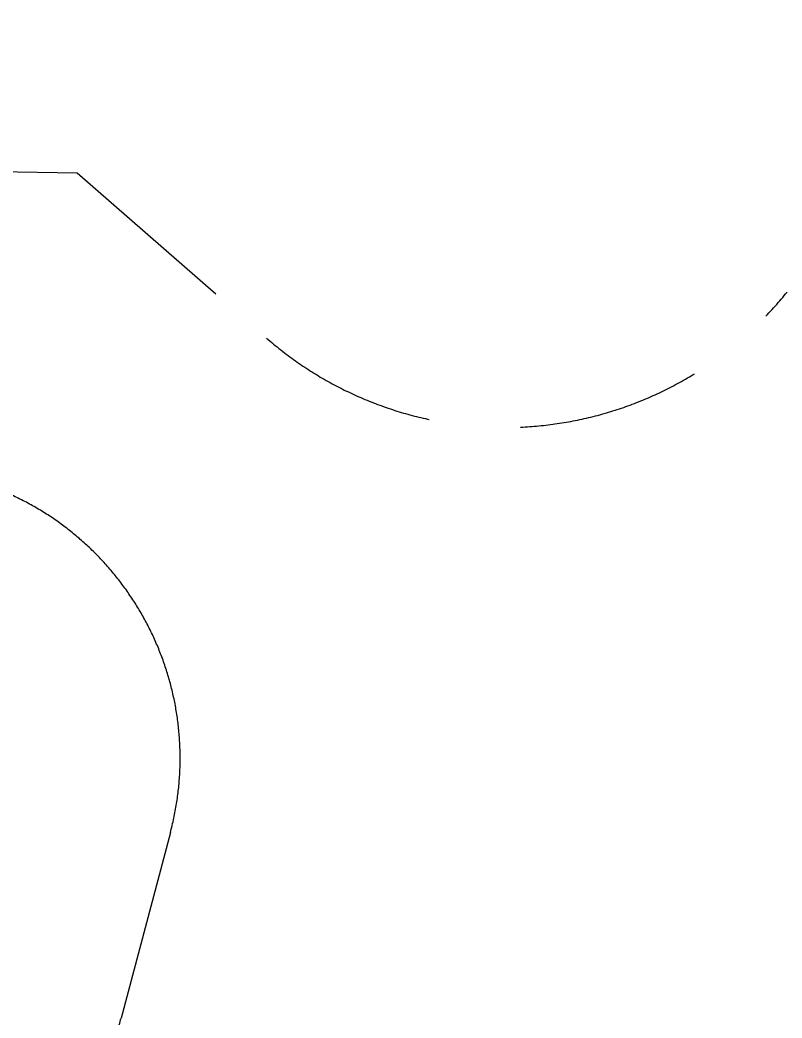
# Model space of a CAD drawing. Header units: millimetres. Extents: x 1145859089 to 1147511753, y -1047484727 to -1047247487.
# Drawn here: x 1146001121 to 1146003752, y -1047394122 to -1047390677 of the extents above; entities that cross this region are included whole.
import ezdxf
from ezdxf.xclip import XClip

# ---------------------------------------------------------------- set-up
doc = ezdxf.new("R2010")
doc.units = ezdxf.units.MM
doc.header["$LTSCALE"] = 100
doc.header["$MEASUREMENT"] = 0
doc.header["$XCLIPFRAME"] = 2
doc.linetypes.add('단지배치도$0$DASHED2', pattern=[0.375, 0.25, -0.125])
doc.linetypes.add('단지배치도$0$HIDDEN', pattern=[9.525, 6.35, -3.175])
doc.layers.get('0').update_dxf_attribs({"linetype": 'CONTINUOUS'})
doc.layers.add('XREF', color=135, linetype='CONTINUOUS')
doc.layers.add('단지배치도$0$W240910', color=135, linetype='CONTINUOUS')

# ---------------------------------------------------------------- blocks, each defined once
blk = doc.blocks.new('단지배치도$0$zw$9902')
at = {"layer": '단지배치도$0$W240910', "linetype": '단지배치도$0$HIDDEN'}
for p, q in [((61754.2, -19814, -333088), (63177.6, -19834.7, -333088)), ((63177.6, -19834.7, -333088), (63831.2, -20405.5, -333088))]:
    blk.add_line(p, q, dxfattribs=at)
at = {"layer": '단지배치도$0$W240910', "linetype": '단지배치도$0$DASHED2', "ltscale": 500}
blk.add_line((63499.3, -22112.8, 0), (63329.2, -22752.7, 0), dxfattribs=at)
at = {"layer": '단지배치도$0$W240910'}
blk.add_arc((63701.1, -21072.3, 0), 6000, 0, 81.78679, dxfattribs=at)
at = {"layer": '단지배치도$0$W240910', "linetype": '단지배치도$0$HIDDEN'}
blk.add_arc((64653.5, -19464.1, -333088), 1250, 228.8641, 321.2484, dxfattribs=at)
at = {"layer": '단지배치도$0$W240910', "linetype": '단지배치도$0$DASHED2', "ltscale": 500}
for centre, start, end in [((62532.9, -21855.9, 0), 345.1146, 75.0686), ((62362.6, -22496.6, 0), 255.0686, 345.1606)]:
    blk.add_arc(centre, 1000, start, end, dxfattribs=at)
blk = doc.blocks.new('단지배치도')
blk.add_blockref('단지배치도$0$zw$9902', (141034.2, 142437.2))

msp = doc.modelspace()

# ---------------------------------------------------------------- block references
at = {"layer": 'XREF'}
ref = msp.add_blockref('단지배치도', (1145797106.633357, -1047513806.462535), dxfattribs=at)
XClip(ref).set_block_clipping_path([(72982.4064819524, 34919.7593965298), (360382.4067475507, 255319.7593436697)])

doc.saveas('drawing.dxf')
